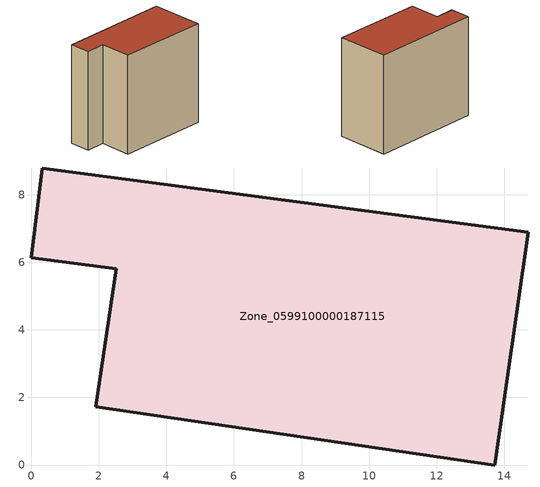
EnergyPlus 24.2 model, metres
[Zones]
Zone_0599100000187115
 floor ground (C_G): 14.71,6.89 13.72,0 1.92,1.72 2.51,5.8 0,6.14 0.33,8.79 z0
 wall outside (C_F): 13.72,0 14.71,6.89 0.33,8.79 0,6.14 2.51,5.8 1.92,1.72 13.72,0 z0:12.92
 roof outside (C_R): 1.92,1.72 13.72,0 14.71,6.89 0.33,8.79 0,6.14 2.51,5.8 z12.92
[BUILDING]
Pand.0599100000187115: North Axis=0; Terrain=City; Loads Convergence Tolerance Value=0.04; Temperature Convergence Tolerance Value=0.4; Solar Distribution=FullExterior; Maximum Number of Warmup Days=25; Minimum Number of Warmup Days=1
[Site:Location]
Rotterdam.The.Hague.AP_ZH_NLD Design_Conditions: Latitude=51.96; Longitude=4.45; Time Zone=1; Elevation=-4.5
[SITE:GROUNDTEMPERATURE:BUILDINGSURFACE]
18, 18, 18, 18, 18, 18, 18, 18, 18, 18, 18, 18
[MATERIAL] Thermal Absorptance=0.9; Solar Absorptance=0.7; Visible Absorptance=0.7
Name | Roughness | Thickness | Conductivity | Density | Specific Heat
G.TI.1946 | MediumSmooth | 0.15 | 1 | 540 | 1210
F.TI.1946 | Rough | 0.3 | 0.857143 | 1920 | 840
R.TI.1946 | MediumRough | 0.2 | 0.1 | 1500 | 1000
[CONSTRUCTION]
C_G: G.TI.1946
C_F: F.TI.1946
C_R: R.TI.1946
[ZONE]
Zone_0599100000187115: Type=1; Multiplier=1; Ceiling Height=Autocalculate; Volume=Autocalculate; Floor Area=autocalculate; Part of Total Floor Area=Yes
[ZONEINFILTRATION:DESIGNFLOWRATE]
Infil_Zone_0599100000187115: Zone or ZoneList or Space or SpaceList=Zone_0599100000187115; Schedule=AlwaysOn; Design Flow Rate Calculation Method=Flow/Area; Flow Rate per Floor Area=0.003; Constant Term Coefficient=1; Temperature Term Coefficient=0; Velocity Term Coefficient=0; Velocity Squared Term Coefficient=0
[HVACTEMPLATE:ZONE:IDEALLOADSAIRSYSTEM]
Zone_0599100000187115: Maximum Heating Supply Air Temperature=50; Minimum Cooling Supply Air Temperature=13; Maximum Heating Supply Air Humidity Ratio=0.0156; Minimum Cooling Supply Air Humidity Ratio=0.0077; Heating Limit=NoLimit; Cooling Limit=NoLimit; Dehumidification Control Type=ConstantSensibleHeatRatio; Cooling Sensible Heat Ratio=0.7; Dehumidification Setpoint=60; Humidification Control Type=None; Humidification Setpoint=30; Outdoor Air Method=None; Outdoor Air Flow Rate per Person=0.00944; Outdoor Air Flow Rate per Zone Floor Area=0; Outdoor Air Flow Rate per Zone=0; Demand Controlled Ventilation Type=None; Outdoor Air Economizer Type=NoEconomizer; Heat Recovery Type=None; Sensible Heat Recovery Effectiveness=0.7; Latent Heat Recovery Effectiveness=0.65
[ZONECONTROL:THERMOSTAT]
ThermostatControl_Zone_0599100000187115: Zone or ZoneList=Zone_0599100000187115; Control Type Schedule=DualSetpointControlType; Control 1=Thermostat_Zone_0599100000187115; Temperature Difference Between Cutout And Setpoint=0
[THERMOSTATSETPOINT:DUALSETPOINT]
Thermostat_Zone_0599100000187115: Heating Setpoint Temperature Schedule=HeatingSetpoint_Zone_0599100000187115; Cooling Setpoint Temperature Schedule=CoolingSetpoint_Zone_0599100000187115
[SCHEDULE:COMPACT]
HeatingSetpoint_Zone_0599100000187115: Through: 12/31, For: AllDays, Until: 24:00, 21
CoolingSetpoint_Zone_0599100000187115: Through: 12/31, For: AllDays, Until: 24:00, 24
DualSetpointControlType: Through: 12/31, For: AllDays, Until: 24:00, 4
AlwaysOn: Through: 12/31, For: AllDays, Until: 24:00, 1
